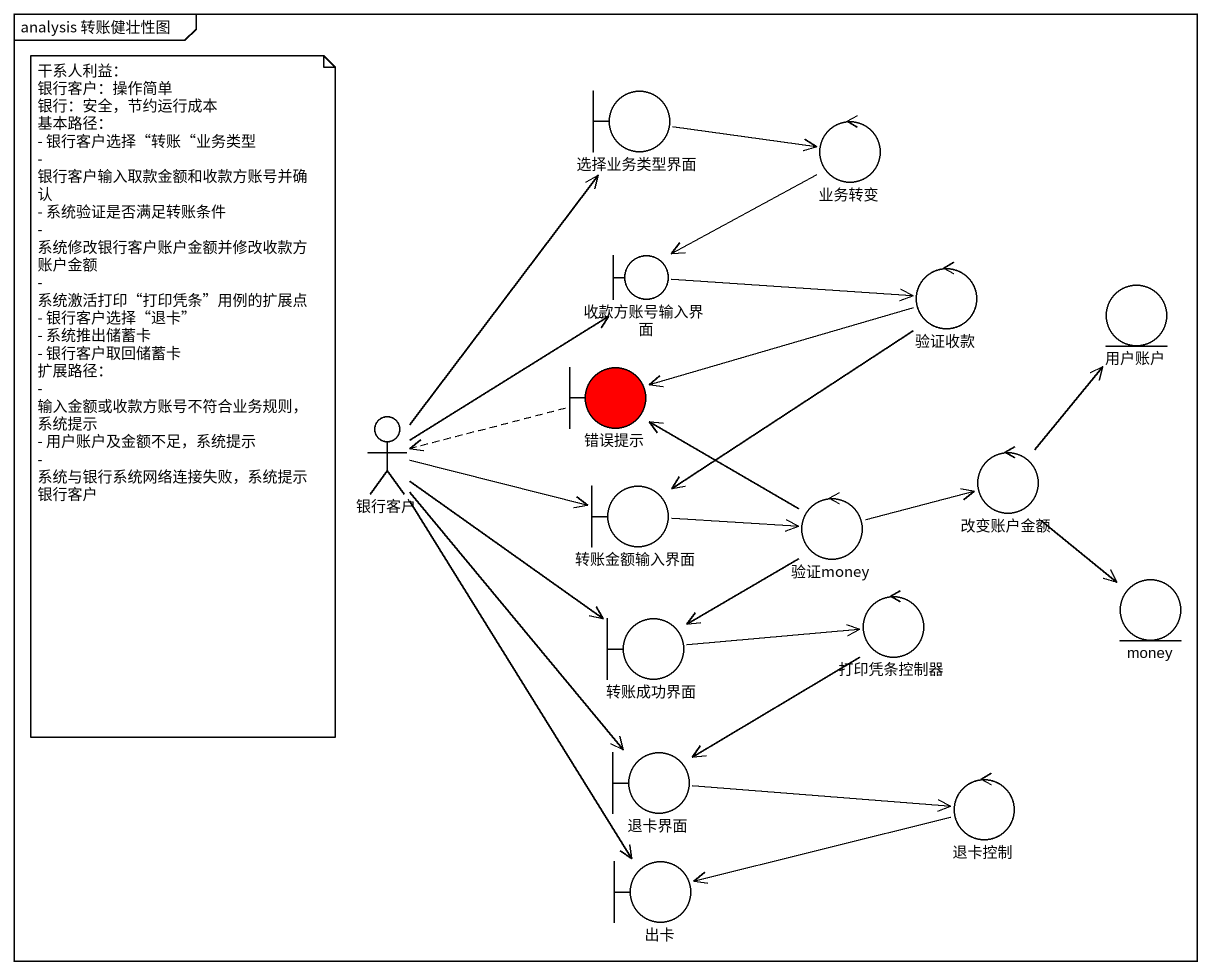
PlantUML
@startuml
mainframe analysis 转账健壮性图
boundary 选择业务类型界面
control 业务转变
boundary 收款方账号输入界面
control 验证收款
entity 用户账户
boundary 错误提示 #FF0000
actor 银行客户
control 改变账户金额
boundary 转账金额输入界面
control 验证money
entity money
boundary 转账成功界面
control 打印凭条控制器
boundary 退卡界面
control 退卡控制
boundary 出卡
选择业务类型界面 -right-> 业务转变
业务转变 --> 收款方账号输入界面
收款方账号输入界面 -right-> 验证收款
验证收款 -left-> 错误提示
验证收款 --> 转账金额输入界面
错误提示 .left.> 银行客户
银行客户 -up-> 选择业务类型界面
银行客户 -up-> 收款方账号输入界面
银行客户 -right-> 转账金额输入界面
银行客户 --> 转账成功界面
银行客户 --> 退卡界面
银行客户 --> 出卡
改变账户金额 -up-> 用户账户
改变账户金额 --> money
转账金额输入界面 -right-> 验证money
验证money -up-> 错误提示
验证money -right-> 改变账户金额
验证money --> 转账成功界面
转账成功界面 -right-> 打印凭条控制器
打印凭条控制器 --> 退卡界面
退卡界面 -right-> 退卡控制
退卡控制 -left-> 出卡
note as N1
  干系人利益：
  银行客户：操作简单
  银行：安全，节约运行成本
  基本路径：
  - 银行客户选择“转账“业务类型
  - 银行客户输入取款金额和收款方账号并确认
  - 系统验证是否满足转账条件
  - 系统修改银行客户账户金额并修改收款方账户金额
  - 系统激活打印“打印凭条”用例的扩展点
  - 银行客户选择“退卡”
  - 系统推出储蓄卡
  - 银行客户取回储蓄卡
  扩展路径：
  - 输入金额或收款方账号不符合业务规则，系统提示
  - 用户账户及金额不足，系统提示
  - 系统与银行系统网络连接失败，系统提示银行客户
end note
@enduml
